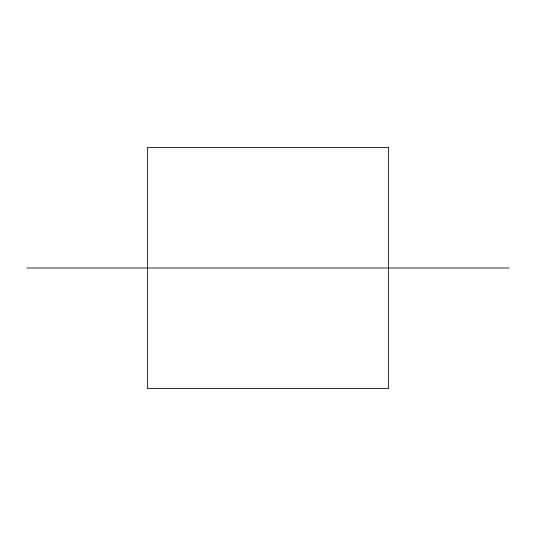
<?xml version="1.0" encoding="UTF-8"?>
<svg xmlns="http://www.w3.org/2000/svg" width="536" height="536" viewBox="0 0 536 536"><rect width="100%" height="100%" fill="white"/><g stroke="black" fill="none" stroke-linecap="round" stroke-linejoin="round"><path stroke-width="0.8" d="M26.8 268L509.2 268M388.6 147.4L147.4 147.4L147.4 388.6L388.6 388.6L388.6 147.4"/></g></svg>
